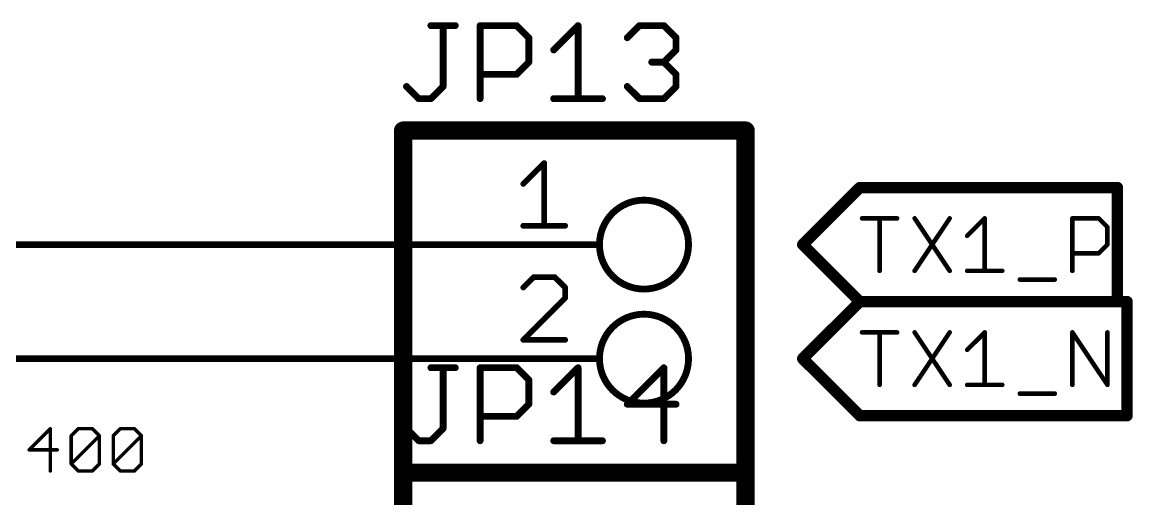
# Model space of a CAD drawing. Extents: x -72 to 265, y -97 to 216.
# Drawn here: x 23.28 to 47.98, y 85.78 to 96.39 of the extents above; entities that cross this region are included whole.
import ezdxf

# ---------------------------------------------------------------- set-up
doc = ezdxf.new("R2010")
doc.units = 0
for name, color, linetype in [('91', 94, 'CONTINUOUS'), ('94', 14, 'CONTINUOUS'), ('95', 251, 'CONTINUOUS'), ('96', 251, 'CONTINUOUS')]:
    doc.layers.add(name, color=color, linetype=linetype)

msp = doc.modelspace()

# ---------------------------------------------------------------- linework, layer by layer
at = {"layer": '91', "const_width": 0.1524}
for points in [[(22.86, 91.44), (35.56, 91.44)], [(35.56, 88.9), (22.86, 88.9)]]:
    msp.add_lwpolyline(points, dxfattribs=at)
at = {"layer": '91', "const_width": 0.0762}
for points in [[(35.56, 91.4019, 1), (35.56, 91.4781)], [(35.56, 88.8619, 1), (35.56, 88.9381)]]:
    msp.add_lwpolyline(points, format="xyb", dxfattribs=at)
at = {"layer": '94'}
for points, const_width in [([(39.37, 93.98), (31.75, 93.98)], 0.4064), ([(31.75, 93.98), (31.75, 86.36)], 0.4064), ([(39.37, 86.36), (39.37, 93.98)], 0.4064), ([(35.56, 91.44), (36.1188, 91.44)], 0.1524), ([(35.56, 88.9), (36.1188, 88.9)], 0.1524), ([(31.75, 86.36), (39.37, 86.36)], 0.4064), ([(39.37, 86.36), (31.75, 86.36)], 0.4064), ([(31.75, 86.36), (31.75, 78.74)], 0.4064), ([(39.37, 78.74), (39.37, 86.36)], 0.4064)]:
    msp.add_lwpolyline(points, dxfattribs=dict(at, const_width=const_width))
for points, const_width in [([(31.75, 94.0816, 1), (31.75, 93.8784)], 0.2032), ([(31.8516, 93.98, 1), (31.6484, 93.98)], 0.2032), ([(39.4716, 93.98, 1), (39.2684, 93.98)], 0.2032), ([(39.37, 93.8784, 1), (39.37, 94.0816)], 0.2032), ([(37.1094, 90.4494, 1), (37.1094, 92.4306, 1), (37.1094, 90.4494)], 0.1524), ([(35.56, 91.4781, 1), (35.56, 91.4019)], 0.0762), ([(36.1188, 91.4019, 1), (36.1188, 91.4781)], 0.0762), ([(37.1094, 87.9094, 1), (37.1094, 89.8906, 1), (37.1094, 87.9094)], 0.1524), ([(35.56, 88.9381, 1), (35.56, 88.8619)], 0.0762), ([(36.1188, 88.8619, 1), (36.1188, 88.9381)], 0.0762), ([(31.75, 86.4616, 1), (31.75, 86.2584)], 0.2032), ([(31.75, 86.4616, 1), (31.75, 86.2584)], 0.2032), ([(31.8516, 86.36, 1), (31.6484, 86.36)], 0.2032), ([(39.4716, 86.36, 1), (39.2684, 86.36)], 0.2032), ([(39.37, 86.2584, 1), (39.37, 86.4616)], 0.2032), ([(39.37, 86.2584, 1), (39.37, 86.4616)], 0.2032), ([(31.6484, 86.36, 1), (31.8516, 86.36)], 0.2032), ([(39.2684, 86.36, 1), (39.4716, 86.36)], 0.2032)]:
    msp.add_lwpolyline(points, format="xyb", dxfattribs=dict(at, const_width=const_width))
at = {"layer": '95'}
for points, const_width in [([(32.3685, 96.3182), (32.9109, 96.3182)], 0.1524), ([(32.6397, 94.9624), (32.6397, 96.3182)], 0.1524), ([(33.4634, 94.6912), (33.4634, 96.3182)], 0.1524), ([(33.4634, 96.3182), (34.2769, 96.3182)], 0.1524), ([(34.2769, 96.3182), (34.548, 96.047)], 0.1524), ([(35.1005, 95.7759), (35.6428, 96.3182)], 0.1524), ([(35.6428, 96.3182), (35.6428, 94.6912)], 0.1524), ([(36.7377, 96.047), (37.0088, 96.3182)], 0.1524), ([(37.0088, 96.3182), (37.5512, 96.3182)], 0.1524), ([(37.5512, 96.3182), (37.8223, 96.047)], 0.1524), ([(34.548, 96.047), (34.548, 95.5047)], 0.1524), ([(37.8223, 96.047), (37.8223, 95.7759)], 0.1524), ([(37.8223, 95.7759), (37.5512, 95.5047)], 0.1524), ([(34.548, 95.5047), (34.2769, 95.2335)], 0.1524), ([(37.5512, 95.5047), (37.28, 95.5047)], 0.1524), ([(37.5512, 95.5047), (37.8223, 95.2335)], 0.1524), ([(34.2769, 95.2335), (33.4634, 95.2335)], 0.1524), ([(37.8223, 95.2335), (37.8223, 94.9624)], 0.1524), ([(31.8262, 94.9624), (32.0974, 94.6912)], 0.1524), ([(32.3685, 94.6912), (32.6397, 94.9624)], 0.1524), ([(37.0088, 94.6912), (36.7377, 94.9624)], 0.1524), ([(37.8223, 94.9624), (37.5512, 94.6912)], 0.1524), ([(32.0974, 94.6912), (32.3685, 94.6912)], 0.1524), ([(35.1005, 94.6912), (36.1852, 94.6912)], 0.1524), ([(37.5512, 94.6912), (37.0088, 94.6912)], 0.1524), ([(34.4234, 92.7912), (34.8895, 93.2573)], 0.127), ([(34.8895, 93.2573), (34.8895, 91.8591)], 0.127), ([(40.64, 91.44), (41.91, 92.71)], 0.254), ([(41.91, 92.71), (47.6417, 92.71)], 0.254), ([(47.6417, 92.71), (47.6417, 90.17)], 0.254), ([(34.4234, 91.8591), (35.3556, 91.8591)], 0.127), ([(41.9608, 92.0252), (42.7404, 92.0252)], 0.1016), ([(42.3506, 90.8558), (42.3506, 92.0252)], 0.1016), ([(43.1302, 92.0252), (43.9098, 90.8558)], 0.1016), ([(43.9098, 92.0252), (43.1302, 90.8558)], 0.1016), ([(44.2996, 91.6354), (44.6894, 92.0252)], 0.1016), ([(44.6894, 92.0252), (44.6894, 90.8558)], 0.1016), ([(46.6384, 90.8558), (46.6384, 92.0252)], 0.1016), ([(46.6384, 92.0252), (47.2231, 92.0252)], 0.1016), ([(47.2231, 92.0252), (47.418, 91.8303)], 0.1016), ([(47.418, 91.8303), (47.418, 91.4405)], 0.1016), ([(40.64, 91.44), (41.91, 90.17)], 0.254), ([(47.418, 91.4405), (47.2231, 91.2456)], 0.1016), ([(47.2231, 91.2456), (46.6384, 91.2456)], 0.1016), ([(34.6565, 90.7173), (34.4234, 90.4843)], 0.127), ([(35.1225, 90.7173), (34.6565, 90.7173)], 0.127), ([(35.3556, 90.4843), (35.1225, 90.7173)], 0.127), ([(44.2996, 90.8558), (45.0792, 90.8558)], 0.1016), ([(45.469, 90.6609), (46.2486, 90.6609)], 0.1016), ([(35.3556, 90.2512), (35.3556, 90.4843)], 0.127), ([(34.4234, 89.3191), (35.3556, 90.2512)], 0.127), ([(40.64, 88.9), (41.91, 90.17)], 0.254), ([(41.91, 90.17), (47.8559, 90.17)], 0.254), ([(41.91, 90.17), (47.6417, 90.17)], 0.254), ([(47.8559, 90.17), (47.8559, 87.63)], 0.254), ([(41.9608, 89.4852), (42.7404, 89.4852)], 0.1016), ([(42.3506, 88.3158), (42.3506, 89.4852)], 0.1016), ([(43.1302, 89.4852), (43.9098, 88.3158)], 0.1016), ([(43.9098, 89.4852), (43.1302, 88.3158)], 0.1016), ([(44.2996, 89.0954), (44.6894, 89.4852)], 0.1016), ([(44.6894, 89.4852), (44.6894, 88.3158)], 0.1016), ([(46.6384, 88.3158), (46.6384, 89.4852)], 0.1016), ([(46.6384, 89.4852), (47.418, 88.3158)], 0.1016), ([(47.418, 88.3158), (47.418, 89.4852)], 0.1016), ([(35.3556, 89.3191), (34.4234, 89.3191)], 0.127), ([(40.64, 88.9), (41.91, 87.63)], 0.254), ([(32.3685, 88.6982), (32.9109, 88.6982)], 0.1524), ([(32.6397, 87.3424), (32.6397, 88.6982)], 0.1524), ([(33.4634, 87.0712), (33.4634, 88.6982)], 0.1524), ([(33.4634, 88.6982), (34.2769, 88.6982)], 0.1524), ([(34.2769, 88.6982), (34.548, 88.427)], 0.1524), ([(35.1005, 88.1559), (35.6428, 88.6982)], 0.1524), ([(35.6428, 88.6982), (35.6428, 87.0712)], 0.1524), ([(37.5512, 88.6982), (36.7377, 87.8847)], 0.1524), ([(37.5512, 87.0712), (37.5512, 88.6982)], 0.1524), ([(34.548, 88.427), (34.548, 87.8847)], 0.1524), ([(44.2996, 88.3158), (45.0792, 88.3158)], 0.1016), ([(34.548, 87.8847), (34.2769, 87.6135)], 0.1524), ([(36.7377, 87.8847), (37.8223, 87.8847)], 0.1524), ([(45.469, 88.1209), (46.2486, 88.1209)], 0.1016), ([(41.91, 87.63), (47.8559, 87.63)], 0.254), ([(34.2769, 87.6135), (33.4634, 87.6135)], 0.1524), ([(31.8262, 87.3424), (32.0974, 87.0712)], 0.1524), ([(32.3685, 87.0712), (32.6397, 87.3424)], 0.1524), ([(32.0974, 87.0712), (32.3685, 87.0712)], 0.1524), ([(35.1005, 87.0712), (36.1852, 87.0712)], 0.1524)]:
    msp.add_lwpolyline(points, dxfattribs=dict(at, const_width=const_width))
for points, const_width in [([(32.3685, 96.3563, 1), (32.3685, 96.2801)], 0.0762), ([(32.6778, 96.3182, 1), (32.6016, 96.3182)], 0.0762), ([(32.9109, 96.2801, 1), (32.9109, 96.3563)], 0.0762), ([(33.5015, 96.3182, 1), (33.4253, 96.3182)], 0.0762), ([(33.4634, 96.3563, 1), (33.4634, 96.2801)], 0.0762), ([(34.3038, 96.3451, 1), (34.2499, 96.2912)], 0.0762), ([(34.2769, 96.2801, 1), (34.2769, 96.3563)], 0.0762), ([(35.6809, 96.3182, 1), (35.6047, 96.3182)], 0.0762), ([(35.6698, 96.2912, 1), (35.6159, 96.3451)], 0.0762), ([(37.0088, 96.3563, 1), (37.0088, 96.2801)], 0.0762), ([(37.0358, 96.2912, 1), (36.9819, 96.3451)], 0.0762), ([(37.5781, 96.3451, 1), (37.5242, 96.2912)], 0.0762), ([(37.5512, 96.2801, 1), (37.5512, 96.3563)], 0.0762), ([(34.5861, 96.047, 1), (34.5099, 96.047)], 0.0762), ([(34.5211, 96.0201, 1), (34.575, 96.074)], 0.0762), ([(36.7107, 96.074, 1), (36.7646, 96.0201)], 0.0762), ([(37.8604, 96.047, 1), (37.7842, 96.047)], 0.0762), ([(37.7954, 96.0201, 1), (37.8493, 96.074)], 0.0762), ([(35.0736, 95.8028, 1), (35.1275, 95.7489)], 0.0762), ([(37.7842, 95.7759, 1), (37.8604, 95.7759)], 0.0762), ([(37.8493, 95.7489, 1), (37.7954, 95.8028)], 0.0762), ([(34.5099, 95.5047, 1), (34.5861, 95.5047)], 0.0762), ([(34.575, 95.4778, 1), (34.5211, 95.5316)], 0.0762), ([(37.28, 95.5428, 1), (37.28, 95.4666)], 0.0762), ([(37.5781, 95.5316, 1), (37.5242, 95.4778)], 0.0762), ([(37.5242, 95.5316, 1), (37.5781, 95.4778)], 0.0762), ([(37.5512, 95.4666, 1), (37.5512, 95.5428)], 0.0762), ([(33.4634, 95.2716, 1), (33.4634, 95.1954)], 0.0762), ([(34.2499, 95.2605, 1), (34.3038, 95.2066)], 0.0762), ([(34.2769, 95.1954, 1), (34.2769, 95.2716)], 0.0762), ([(37.8604, 95.2335, 1), (37.7842, 95.2335)], 0.0762), ([(37.7954, 95.2066, 1), (37.8493, 95.2605)], 0.0762), ([(31.8531, 94.9893, 1), (31.7993, 94.9354)], 0.0762), ([(32.6016, 94.9624, 1), (32.6778, 94.9624)], 0.0762), ([(32.6666, 94.9354, 1), (32.6128, 94.9893)], 0.0762), ([(36.7646, 94.9893, 1), (36.7107, 94.9354)], 0.0762), ([(37.7842, 94.9624, 1), (37.8604, 94.9624)], 0.0762), ([(37.8493, 94.9354, 1), (37.7954, 94.9893)], 0.0762), ([(32.0974, 94.7293, 1), (32.0974, 94.6531)], 0.0762), ([(32.0704, 94.6643, 1), (32.1243, 94.7181)], 0.0762), ([(32.3416, 94.7181, 1), (32.3955, 94.6643)], 0.0762), ([(32.3685, 94.6531, 1), (32.3685, 94.7293)], 0.0762), ([(33.4253, 94.6912, 1), (33.5015, 94.6912)], 0.0762), ([(35.1005, 94.7293, 1), (35.1005, 94.6531)], 0.0762), ([(35.6047, 94.6912, 1), (35.6809, 94.6912)], 0.0762), ([(36.1852, 94.6531, 1), (36.1852, 94.7293)], 0.0762), ([(37.0088, 94.7293, 1), (37.0088, 94.6531)], 0.0762), ([(36.9819, 94.6643, 1), (37.0358, 94.7181)], 0.0762), ([(37.5242, 94.7181, 1), (37.5781, 94.6643)], 0.0762), ([(37.5512, 94.6531, 1), (37.5512, 94.7293)], 0.0762), ([(34.9212, 93.2573, 1), (34.8577, 93.2573)], 0.0635), ([(34.9119, 93.2348, 1), (34.867, 93.2797)], 0.0635), ([(34.401, 92.8137, 1), (34.4459, 92.7688)], 0.0635), ([(41.91, 92.7735, 1), (41.91, 92.6465)], 0.127), ([(41.9549, 92.6651, 1), (41.8651, 92.7549)], 0.127), ([(47.7052, 92.71, 1), (47.5782, 92.71)], 0.127), ([(47.6417, 92.6465, 1), (47.6417, 92.7735)], 0.127), ([(34.4234, 91.8909, 1), (34.4234, 91.8273)], 0.0635), ([(35.3556, 91.8273, 1), (35.3556, 91.8909)], 0.0635), ([(41.9608, 92.0506, 1), (41.9608, 91.9998)], 0.0508), ([(42.376, 92.0252, 1), (42.3252, 92.0252)], 0.0508), ([(42.7404, 91.9998, 1), (42.7404, 92.0506)], 0.0508), ([(43.1513, 92.0393, 1), (43.1091, 92.0111)], 0.0508), ([(43.9309, 92.0111, 1), (43.8887, 92.0393)], 0.0508), ([(44.7148, 92.0252, 1), (44.664, 92.0252)], 0.0508), ([(44.7074, 92.0072, 1), (44.6714, 92.0432)], 0.0508), ([(46.6638, 92.0252, 1), (46.613, 92.0252)], 0.0508), ([(46.6384, 92.0506, 1), (46.6384, 91.9998)], 0.0508), ([(47.241, 92.0432, 1), (47.2051, 92.0072)], 0.0508), ([(47.2231, 91.9998, 1), (47.2231, 92.0506)], 0.0508), ([(34.8577, 91.8591, 1), (34.9212, 91.8591)], 0.0635), ([(44.2816, 91.6534, 1), (44.3176, 91.6174)], 0.0508), ([(47.4434, 91.8303, 1), (47.3926, 91.8303)], 0.0508), ([(47.4, 91.8123, 1), (47.4359, 91.8483)], 0.0508), ([(40.6849, 91.4849, 1), (40.5951, 91.3951)], 0.127), ([(40.5951, 91.4849, 1), (40.6849, 91.3951)], 0.127), ([(47.3926, 91.4405, 1), (47.4434, 91.4405)], 0.0508), ([(47.4359, 91.4225, 1), (47.4, 91.4585)], 0.0508), ([(46.6384, 91.271, 1), (46.6384, 91.2202)], 0.0508), ([(47.2051, 91.2636, 1), (47.241, 91.2276)], 0.0508), ([(47.2231, 91.2202, 1), (47.2231, 91.271)], 0.0508), ([(34.6565, 90.749, 1), (34.6565, 90.6855)], 0.0635), ([(34.6789, 90.6948, 1), (34.634, 90.7397)], 0.0635), ([(35.145, 90.7397, 1), (35.1001, 90.6948)], 0.0635), ([(35.1225, 90.6855, 1), (35.1225, 90.749)], 0.0635), ([(42.3252, 90.8558, 1), (42.376, 90.8558)], 0.0508), ([(43.1091, 90.8699, 1), (43.1513, 90.8417)], 0.0508), ([(43.8887, 90.8417, 1), (43.9309, 90.8699)], 0.0508), ([(44.2996, 90.8812, 1), (44.2996, 90.8304)], 0.0508), ([(44.664, 90.8558, 1), (44.7148, 90.8558)], 0.0508), ([(45.0792, 90.8304, 1), (45.0792, 90.8812)], 0.0508), ([(45.469, 90.6863, 1), (45.469, 90.6355)], 0.0508), ([(46.2486, 90.6355, 1), (46.2486, 90.6863)], 0.0508), ([(46.613, 90.8558, 1), (46.6638, 90.8558)], 0.0508), ([(34.401, 90.5067, 1), (34.4459, 90.4618)], 0.0635), ([(35.3873, 90.4843, 1), (35.3238, 90.4843)], 0.0635), ([(35.3331, 90.4618, 1), (35.378, 90.5067)], 0.0635), ([(35.3238, 90.2512, 1), (35.3873, 90.2512)], 0.0635), ([(35.378, 90.2288, 1), (35.3331, 90.2737)], 0.0635), ([(41.91, 90.2335, 1), (41.91, 90.1065)], 0.127), ([(41.91, 90.2335, 1), (41.91, 90.1065)], 0.127), ([(41.9549, 90.1251, 1), (41.8651, 90.2149)], 0.127), ([(41.8651, 90.1251, 1), (41.9549, 90.2149)], 0.127), ([(47.5782, 90.17, 1), (47.7052, 90.17)], 0.127), ([(47.6417, 90.1065, 1), (47.6417, 90.2335)], 0.127), ([(47.9194, 90.17, 1), (47.7924, 90.17)], 0.127), ([(47.8559, 90.1065, 1), (47.8559, 90.2335)], 0.127), ([(41.9608, 89.5106, 1), (41.9608, 89.4598)], 0.0508), ([(42.376, 89.4852, 1), (42.3252, 89.4852)], 0.0508), ([(42.7404, 89.4598, 1), (42.7404, 89.5106)], 0.0508), ([(43.1513, 89.4993, 1), (43.1091, 89.4711)], 0.0508), ([(43.9309, 89.4711, 1), (43.8887, 89.4993)], 0.0508), ([(44.7148, 89.4852, 1), (44.664, 89.4852)], 0.0508), ([(44.7074, 89.4672, 1), (44.6714, 89.5032)], 0.0508), ([(46.6638, 89.4852, 1), (46.613, 89.4852)], 0.0508), ([(46.6595, 89.4993, 1), (46.6173, 89.4711)], 0.0508), ([(47.4434, 89.4852, 1), (47.3926, 89.4852)], 0.0508), ([(34.4234, 89.3509, 1), (34.4234, 89.2874)], 0.0635), ([(34.401, 89.3416, 1), (34.4459, 89.2966)], 0.0635), ([(35.3556, 89.2874, 1), (35.3556, 89.3509)], 0.0635), ([(40.6849, 88.9449, 1), (40.5951, 88.8551)], 0.127), ([(40.5951, 88.9449, 1), (40.6849, 88.8551)], 0.127), ([(44.2816, 89.1134, 1), (44.3176, 89.0774)], 0.0508), ([(32.3685, 88.7363, 1), (32.3685, 88.6601)], 0.0762), ([(32.6778, 88.6982, 1), (32.6016, 88.6982)], 0.0762), ([(32.9109, 88.6601, 1), (32.9109, 88.7363)], 0.0762), ([(33.5015, 88.6982, 1), (33.4253, 88.6982)], 0.0762), ([(33.4634, 88.7363, 1), (33.4634, 88.6601)], 0.0762), ([(34.3038, 88.7251, 1), (34.2499, 88.6712)], 0.0762), ([(34.2769, 88.6601, 1), (34.2769, 88.7363)], 0.0762), ([(35.6809, 88.6982, 1), (35.6047, 88.6982)], 0.0762), ([(35.6698, 88.6712, 1), (35.6159, 88.7251)], 0.0762), ([(37.5893, 88.6982, 1), (37.5131, 88.6982)], 0.0762), ([(37.5781, 88.6712, 1), (37.5242, 88.7251)], 0.0762), ([(34.5861, 88.427, 1), (34.5099, 88.427)], 0.0762), ([(34.5211, 88.4001, 1), (34.575, 88.454)], 0.0762), ([(35.0736, 88.1828, 1), (35.1275, 88.1289)], 0.0762), ([(42.3252, 88.3158, 1), (42.376, 88.3158)], 0.0508), ([(43.1091, 88.3299, 1), (43.1513, 88.3017)], 0.0508), ([(43.8887, 88.3017, 1), (43.9309, 88.3299)], 0.0508), ([(44.2996, 88.3412, 1), (44.2996, 88.2904)], 0.0508), ([(44.664, 88.3158, 1), (44.7148, 88.3158)], 0.0508), ([(45.0792, 88.2904, 1), (45.0792, 88.3412)], 0.0508), ([(46.613, 88.3158, 1), (46.6638, 88.3158)], 0.0508), ([(47.3926, 88.3158, 1), (47.4434, 88.3158)], 0.0508), ([(47.3969, 88.3017, 1), (47.4391, 88.3299)], 0.0508), ([(34.575, 87.8578, 1), (34.5211, 87.9116)], 0.0762), ([(36.7377, 87.9228, 1), (36.7377, 87.8466)], 0.0762), ([(37.8223, 87.8466, 1), (37.8223, 87.9228)], 0.0762), ([(45.469, 88.1463, 1), (45.469, 88.0955)], 0.0508), ([(46.2486, 88.0955, 1), (46.2486, 88.1463)], 0.0508), ([(34.5099, 87.8847, 1), (34.5861, 87.8847)], 0.0762), ([(36.7107, 87.9116, 1), (36.7646, 87.8578)], 0.0762), ([(41.91, 87.6935, 1), (41.91, 87.5665)], 0.127), ([(41.8651, 87.5851, 1), (41.9549, 87.6749)], 0.127), ([(47.8559, 87.5665, 1), (47.8559, 87.6935)], 0.127), ([(33.4634, 87.6516, 1), (33.4634, 87.5754)], 0.0762), ([(34.2499, 87.6405, 1), (34.3038, 87.5866)], 0.0762), ([(34.2769, 87.5754, 1), (34.2769, 87.6516)], 0.0762), ([(47.7924, 87.63, 1), (47.9194, 87.63)], 0.127), ([(31.8531, 87.3693, 1), (31.7993, 87.3154)], 0.0762), ([(32.6016, 87.3424, 1), (32.6778, 87.3424)], 0.0762), ([(32.6666, 87.3154, 1), (32.6128, 87.3693)], 0.0762), ([(32.0974, 87.1093, 1), (32.0974, 87.0331)], 0.0762), ([(32.0704, 87.0443, 1), (32.1243, 87.0981)], 0.0762), ([(32.3416, 87.0981, 1), (32.3955, 87.0443)], 0.0762), ([(32.3685, 87.0331, 1), (32.3685, 87.1093)], 0.0762), ([(33.4253, 87.0712, 1), (33.5015, 87.0712)], 0.0762), ([(35.1005, 87.1093, 1), (35.1005, 87.0331)], 0.0762), ([(35.6047, 87.0712, 1), (35.6809, 87.0712)], 0.0762), ([(36.1852, 87.0331, 1), (36.1852, 87.1093)], 0.0762), ([(37.5131, 87.0712, 1), (37.5893, 87.0712)], 0.0762)]:
    msp.add_lwpolyline(points, format="xyb", dxfattribs=dict(at, const_width=const_width))
at = {"layer": '96', "const_width": 0.0762}
for points in [[(23.9015, 87.3387), (23.4312, 86.8684)], [(23.9015, 86.3981), (23.9015, 87.3387)], [(24.3667, 87.1819), (24.5235, 87.3387)], [(24.3667, 86.5549), (24.3667, 87.1819)], [(24.3667, 86.5549), (24.9938, 87.1819)], [(24.5235, 87.3387), (24.837, 87.3387)], [(24.837, 87.3387), (24.9938, 87.1819)], [(24.9938, 87.1819), (24.9938, 86.5549)], [(25.3023, 87.1819), (25.459, 87.3387)], [(25.3023, 86.5549), (25.3023, 87.1819)], [(25.3023, 86.5549), (25.9293, 87.1819)], [(25.459, 87.3387), (25.7726, 87.3387)], [(25.7726, 87.3387), (25.9293, 87.1819)], [(25.9293, 87.1819), (25.9293, 86.5549)], [(23.4312, 86.8684), (24.0583, 86.8684)], [(24.5235, 86.3981), (24.3667, 86.5549)], [(24.9938, 86.5549), (24.837, 86.3981)], [(25.459, 86.3981), (25.3023, 86.5549)], [(25.9293, 86.5549), (25.7726, 86.3981)], [(24.837, 86.3981), (24.5235, 86.3981)], [(25.7726, 86.3981), (25.459, 86.3981)]]:
    msp.add_lwpolyline(points, dxfattribs=at)
at = {"layer": '96', "const_width": 0.0381}
for points in [[(23.9206, 87.3387, 1), (23.8825, 87.3387)], [(23.915, 87.3252, 1), (23.888, 87.3522)], [(24.3858, 87.1819, 1), (24.3477, 87.1819)], [(24.3533, 87.1954, 1), (24.3802, 87.1685)], [(24.5235, 87.3578, 1), (24.5235, 87.3197)], [(24.537, 87.3252, 1), (24.51, 87.3522)], [(24.8505, 87.3522, 1), (24.8236, 87.3252)], [(24.837, 87.3197, 1), (24.837, 87.3578)], [(25.0129, 87.1819, 1), (24.9748, 87.1819)], [(25.0073, 87.1685, 1), (24.9803, 87.1954)], [(24.9803, 87.1685, 1), (25.0073, 87.1954)], [(25.3213, 87.1819, 1), (25.2832, 87.1819)], [(25.2888, 87.1954, 1), (25.3157, 87.1685)], [(25.459, 87.3578, 1), (25.459, 87.3197)], [(25.4725, 87.3252, 1), (25.4455, 87.3522)], [(25.786, 87.3522, 1), (25.7591, 87.3252)], [(25.7726, 87.3197, 1), (25.7726, 87.3578)], [(25.9484, 87.1819, 1), (25.9103, 87.1819)], [(25.9428, 87.1685, 1), (25.9158, 87.1954)], [(25.9158, 87.1685, 1), (25.9428, 87.1954)], [(23.4312, 86.8875, 1), (23.4312, 86.8494)], [(23.4177, 86.8819, 1), (23.4447, 86.8549)], [(24.0583, 86.8494, 1), (24.0583, 86.8875)], [(24.3477, 86.5549, 1), (24.3858, 86.5549)], [(24.3802, 86.5683, 1), (24.3533, 86.5414)], [(24.3533, 86.5683, 1), (24.3802, 86.5414)], [(24.9748, 86.5549, 1), (25.0129, 86.5549)], [(25.0073, 86.5414, 1), (24.9803, 86.5683)], [(25.3157, 86.5683, 1), (25.2888, 86.5414)], [(25.2888, 86.5683, 1), (25.3157, 86.5414)], [(25.2832, 86.5549, 1), (25.3213, 86.5549)], [(25.9103, 86.5549, 1), (25.9484, 86.5549)], [(25.9428, 86.5414, 1), (25.9158, 86.5683)], [(23.8825, 86.3981, 1), (23.9206, 86.3981)], [(24.5235, 86.4171, 1), (24.5235, 86.3791)], [(24.51, 86.3846, 1), (24.537, 86.4116)], [(24.8236, 86.4116, 1), (24.8505, 86.3846)], [(24.837, 86.3791, 1), (24.837, 86.4171)], [(25.459, 86.4171, 1), (25.459, 86.3791)], [(25.4455, 86.3846, 1), (25.4725, 86.4116)], [(25.7591, 86.4116, 1), (25.786, 86.3846)], [(25.7726, 86.3791, 1), (25.7726, 86.4171)]]:
    msp.add_lwpolyline(points, format="xyb", dxfattribs=at)

doc.saveas('drawing.dxf')
